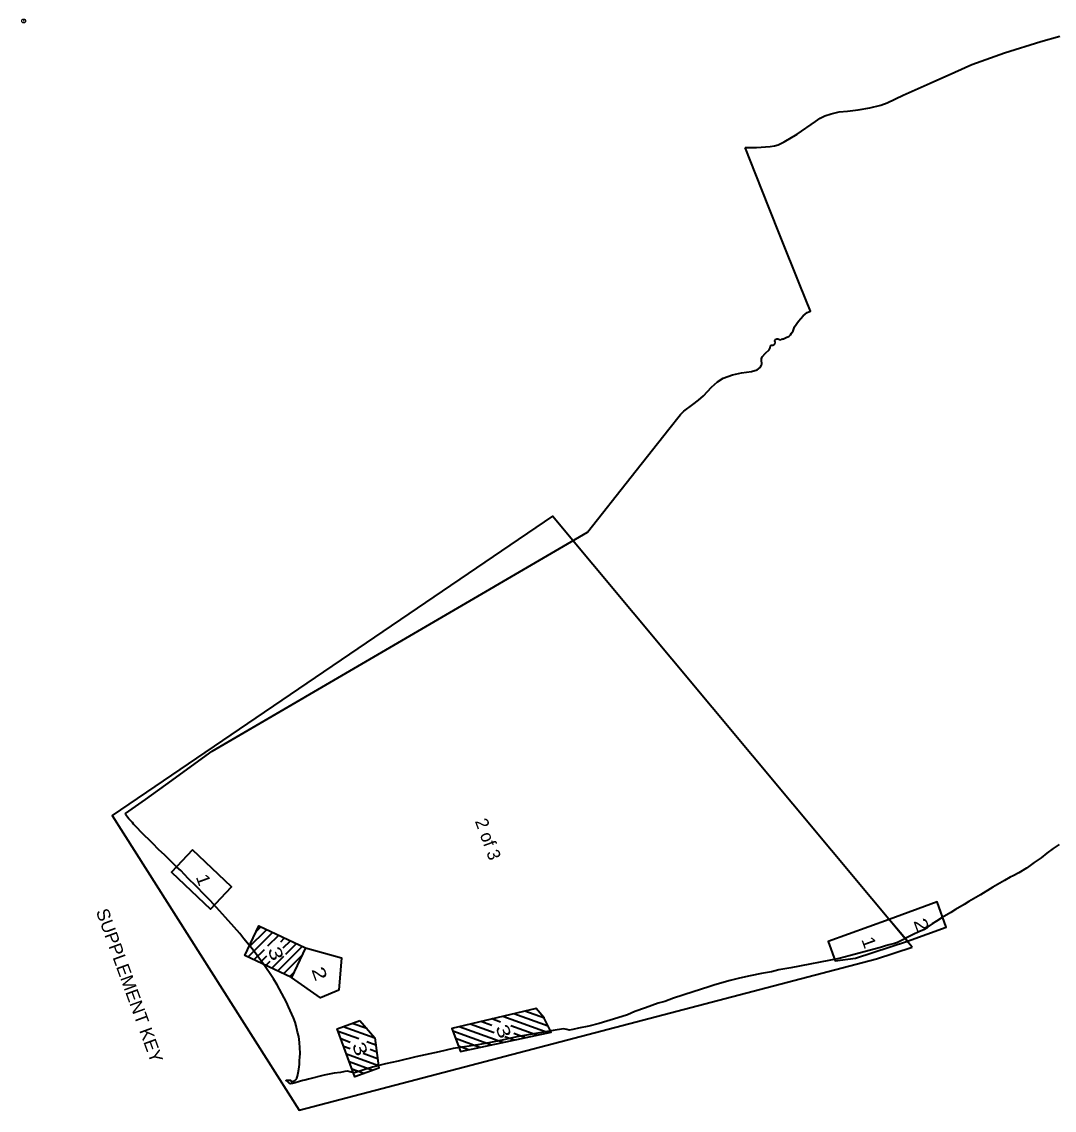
# Model space of a CAD drawing. Extents: x 719777 to 940315, y 129725 to 289775.
# Drawn here: x 750567 to 758926, y 150124 to 158931 of the extents above; entities that cross this region are included whole.
import ezdxf
from ezdxf.enums import TextEntityAlignment as Align

# ---------------------------------------------------------------- set-up
doc = ezdxf.new("R2010")
doc.units = 0
doc.header["$LTSCALE"] = 62
doc.header["$PDMODE"] = 32
doc.header["$PDSIZE"] = 31
doc.layers.add('1', color=7, linetype='Continuous', lineweight=25)
doc.layers.add('20', color=7, linetype='Continuous', lineweight=40)

msp = doc.modelspace()

# ---------------------------------------------------------------- linework, layer by layer
at = {"layer": '1'}
msp.add_point((750582.63, 158938.11), dxfattribs=at)
at = {"layer": '20'}
for p, q in [((752404.19, 151439.71), (752551.26, 151586.77)), ((752467.33, 151573.56), (752503.21, 151609.44)), ((752398.55, 151363.36), (752599.3, 151564.11)), ((752560.39, 151454.49), (752647.35, 151541.44)), ((752664.01, 151487.39), (752695.4, 151518.78)), ((752684.42, 151437.09), (752743.44, 151496.12)), ((752446.6, 151340.69), (752531.77, 151425.86)), ((752638.78, 151250.04), (752839.53, 151450.79)), ((752704.83, 151386.79), (752791.49, 151473.45)), ((752494.64, 151318.03), (752550.49, 151373.87)), ((752542.69, 151295.36), (752578.16, 151330.84)), ((752590.74, 151272.7), (752689.27, 151371.23)), ((752686.83, 151227.37), (752833.27, 151373.81)), ((752734.88, 151204.71), (752770.13, 151239.96)), ((754829.18, 150750.23), (754462.13, 150883.83)), ((754829.79, 150803.22), (754550.62, 150904.83)), ((754798.39, 150867.86), (754639.11, 150925.83)), ((754733.18, 150944.8), (754727.6, 150946.83)), ((753426.16, 150706.96), (753169.58, 150800.35)), ((753359.86, 150784.3), (753242.68, 150826.95)), ((754460.98, 150671.41), (754108.18, 150799.82)), ((754390.7, 150750.2), (754196.67, 150820.82)), ((754372.86, 150809.9), (754285.16, 150841.82)), ((754444.4, 150837.07), (754373.65, 150862.83)), ((754737.13, 150730.53), (754526.78, 150807.09)), ((753297.34, 150700.64), (753128.3, 150762.17)), ((753225.8, 150673.47), (753150.62, 150700.83)), ((754368.93, 150651.71), (754056.92, 150765.27)), ((754276.88, 150632), (754079.59, 150703.81)), ((754553.03, 150691.12), (754477.87, 150718.47)), ((754645.08, 150710.82), (754552.12, 150744.66)), ((753226.42, 150620.04), (753172.95, 150639.5)), ((753433.56, 150651.06), (753361.9, 150677.14)), ((753440.96, 150595.16), (753387.23, 150614.71)), ((754184.83, 150612.3), (754102.27, 150642.35)), ((753455.76, 150483.35), (753195.27, 150578.16)), ((753409.44, 150447), (753217.6, 150516.83)), ((753448.36, 150539.26), (753331.11, 150581.93)), ((753336.35, 150420.4), (753239.92, 150455.5)), ((753263.25, 150393.79), (753262.24, 150394.16))]:
    msp.add_line(p, q, dxfattribs=at)
for points in [[(756422.63, 157914.24), (756515.14, 157913.94), (756625.83, 157921.13), (756662.21, 157926.53), (756690.2, 157935.85), (756739.04, 157959.72), (756843.57, 158022.15), (756992.73, 158124.79), (757032.19, 158150.48), (757067.67, 158170.36), (757119.79, 158187.59), (757184.66, 158203.35), (757251.62, 158208.56), (757338.38, 158219.24), (757432.49, 158236.07), (757521.35, 158255.35), (757573.26, 158275.55), (757702.7, 158336.6), (757921.84, 158433.78), (758120.97, 158523.68), (758258.67, 158585.99), (758524.55, 158679.28), (758818.97, 158770.76), (758971.64, 158815.87)], [(751406.43, 152524.44), (751568.79, 152638.79), (751734.74, 152758.16), (752109.25, 153029.78), (755147.68, 154800.99), (755502, 155249.51), (755806.34, 155634.66), (755900.79, 155753.53), (755927.51, 155780.68), (756000.14, 155834.99), (756045.33, 155868.86), (756086.05, 155905.46), (756151.54, 155974.59), (756200.65, 156016.85), (756245.43, 156047.09), (756320.86, 156074.54), (756394.75, 156091.85), (756475.35, 156100.29), (756520.55, 156114.99), (756544.9, 156134.31), (756555.95, 156151.83), (756559.52, 156163.59), (756554.83, 156193.24), (756555.81, 156204.92), (756561.12, 156219.05), (756589.81, 156250.39), (756618.35, 156277.33), (756625.84, 156292.69), (756629.83, 156308.07), (756633.81, 156313.88), (756647.53, 156314.52), (756657.32, 156316.34), (756664.32, 156325.86), (756667.4, 156336.56), (756663.9, 156350.96), (756666, 156359.57), (756680.83, 156366.71), (756689.16, 156365.38), (756700.7, 156360), (756713.72, 156357.77), (756722.11, 156363.44), (756728.76, 156366.73), (756735.27, 156365.61), (756760.8, 156379.27), (756776.69, 156385.92), (756791.87, 156399.28), (756800.05, 156412.71), (756811.46, 156431.67), (756823.56, 156463.08), (756857, 156510.09), (756893.8, 156552.67), (756925.99, 156579.19), (756952.92, 156589), (756866.77, 156804.15), (756708.6, 157200.4), (756619.37, 157424.01), (756509.77, 157696.4), (756422.63, 157914.24)], [(752745.92, 150361.4), (752748.27, 150357.71), (752753.62, 150355.55), (752764.94, 150358.31), (752777.8, 150364.36), (752786.67, 150372.6), (752793.44, 150382.82), (752799.64, 150399.67), (752805.57, 150426.01), (752810.44, 150456.52), (752814.83, 150494.61), (752815.67, 150528.67), (752818.24, 150551.73), (752819.99, 150587.04), (752819.11, 150629.6), (752815.77, 150672.63), (752809.24, 150720.66), (752800.66, 150756.77), (752788.68, 150806), (752779.95, 150837.49), (752767.93, 150870.52), (752741.43, 150932.04), (752727.87, 150961.77), (752711.23, 150997.46), (752635.52, 151137.76), (752604.84, 151188.18), (752578.53, 151227.87), (752549.58, 151272.3), (752518.83, 151315.39), (752486.91, 151356.69), (752459.76, 151394.93), (752431.83, 151429.01), (752393.94, 151475.43), (752364.95, 151511.18), (752333.14, 151553.43), (752287.37, 151605.2), (752217.71, 151684.99), (752144.52, 151764.41), (752092.12, 151820.6), (752050.53, 151863.4), (751975.22, 151941.13), (751915.27, 152000.51), (751854.03, 152064.66), (751823.51, 152092.1), (751725.26, 152187.71), (751672.97, 152234.82), (751629.17, 152281.15), (751594.98, 152316.14), (751562.92, 152345.3), (751528.76, 152378.94), (751506.37, 152404.09), (751482.55, 152426.9), (751472.84, 152439.78), (751463.57, 152451.46), (751447.26, 152467.42), (751434.95, 152481.19), (751424.07, 152494.79), (751414.91, 152507.42), (751409.41, 152515), (751406.43, 152524.44)], [(758966.13, 152275.11), (758918.64, 152242.37), (758866.58, 152205.17), (758820.18, 152166.02), (758764.3, 152127.44), (758730.86, 152105.37), (758700.56, 152083.21), (758638.76, 152045.57), (758594.11, 152020.34), (758569.56, 152009.56), (758522.82, 151983.27), (758430.27, 151929.79), (758330.52, 151867.2), (758234, 151814.44), (758196.15, 151789.22), (758125.46, 151747.1), (758088.2, 151723.65), (758020.14, 151682.8), (757973.2, 151653.65), (757938.62, 151633.03), (757910.31, 151612.21), (757893.42, 151597.4), (757876.03, 151587.36), (757829.63, 151568.62), (757784.52, 151546.33), (757736.24, 151522.57), (757688.8, 151498.19), (757657.05, 151481.69), (757632.91, 151473.21), (757589.99, 151461.92), (757559.63, 151455.2), (757519.34, 151441.77)], [(757737.73, 151490.86), (758052.48, 151605.42), (757978.06, 151809.89), (757589.4, 151668.43)], [(757519.34, 151441.77), (757265.45, 151373.02), (757184.18, 151353.02), (756793.51, 151275.14), (756695.38, 151261.32), (756636.95, 151244.3), (756555.68, 151229.56), (756465.17, 151213), (756378.13, 151193.69), (756303.22, 151175.09), (756177.83, 151138.73), (756128.95, 151123.41), (756001.67, 151082.03), (755843.6, 151030.06), (755772.95, 151003.11), (755720.69, 150990.28), (755616.87, 150952.49), (755531.22, 150922.55), (755471.21, 150897), (755392.42, 150872.03), (755242.1, 150825.98), (755158.64, 150803.64), (755074.78, 150789.2), (755027.98, 150778.35), (754998.18, 150771.83), (754980.39, 150776.49), (754953.76, 150781.64), (754869.11, 150769.38), (754574.71, 150717.89), (754433.23, 150684.95), (754319.36, 150664.54), (754260.45, 150652.99), (754169.73, 150640.38), (754059.84, 150622.65), (753947.07, 150595.83), (753833.21, 150572.01), (753758.05, 150555.78), (753614.03, 150521.3), (753510.9, 150498.61), (753407.67, 150472.78), (753335.43, 150450.21), (753270.16, 150428.92), (753257.49, 150428.02), (753222.61, 150435.43), (753204.83, 150440.09), (753183.02, 150437.1), (753146.6, 150430.03), (753097.07, 150424.99), (753042.38, 150413.74), (753015.95, 150408.14), (752889.02, 150374.31), (752859.76, 150367.99), (752842.18, 150365.3), (752814.6, 150357.74), (752779.63, 150345.01), (752758.96, 150340.58), (752742.27, 150338.83), (752735.02, 150341.76), (752730.02, 150344.96), (752724.65, 150351.47), (752715.62, 150358.98), (752709.23, 150360.76), (752706.73, 150363.13), (752708.2, 150365.85), (752711.32, 150367.77), (752717.62, 150367.77), (752724.1, 150365.76), (752727.17, 150366.33), (752738.25, 150368.18), (752742.78, 150366.27), (752745.92, 150361.4)], [(752864.11, 151439.19), (753155.22, 151357.53), (753133.14, 151096.16)], [(753133.14, 151096.16), (752986.66, 151032.52), (752750.11, 151197.52)]]:
    msp.add_lwpolyline(points, dxfattribs=at)
for points in [[(757777.29, 151443.51), (754864.27, 154930.68), (751299.9, 152509.83), (752812.03, 150124.21), (757486.56, 151350.48)], [(751949.45, 152230.8), (751778.57, 152050.4), (752093.88, 151751.72), (752264.77, 151932.11)], [(757589.4, 151668.43), (757097.18, 151489.27), (757153.6, 151334.26), (757316.09, 151355.71), (757737.73, 151490.86)], [(752864.11, 151439.19), (752750.11, 151197.52), (752373.7, 151375.08), (752487.7, 151616.75)], [(754730.73, 150947.58), (754049.33, 150785.85), (754118.58, 150598.11), (754853.06, 150755.34), (754794.94, 150874.96)], [(753303.03, 150848.92), (753425.85, 150709.28), (753458.22, 150464.76), (753262.48, 150393.51), (753120.86, 150782.61)]]:
    msp.add_lwpolyline(points, close=True, dxfattribs=at)

# ---------------------------------------------------------------- texts
msp.add_text('2 of 3', height=103.5, rotation=290, dxfattribs=at).set_placement((754293.97, 152300.56), align=Align.CENTER)
for s, width, p in [('1', 1.15, (751989.92, 151971.44)), ('SUPPLEMENT KEY', 1.05, (751391.15, 151115.17)), ('2', 1.4, (757803.24, 151605.65)), ('1', 1.15, (757378.21, 151464.77)), ('3', 1.4, (752575.55, 151374.67)), ('2', 1.4, (752929.38, 151211.98)), ('3', 1.4, (754419.2, 150745.51)), ('3', 1.4, (753257.85, 150603.39))]:
    msp.add_text(s, height=103.5, rotation=290, dxfattribs=dict(at, width=width)).set_placement(p, align=Align.CENTER)

doc.saveas('drawing.dxf')
